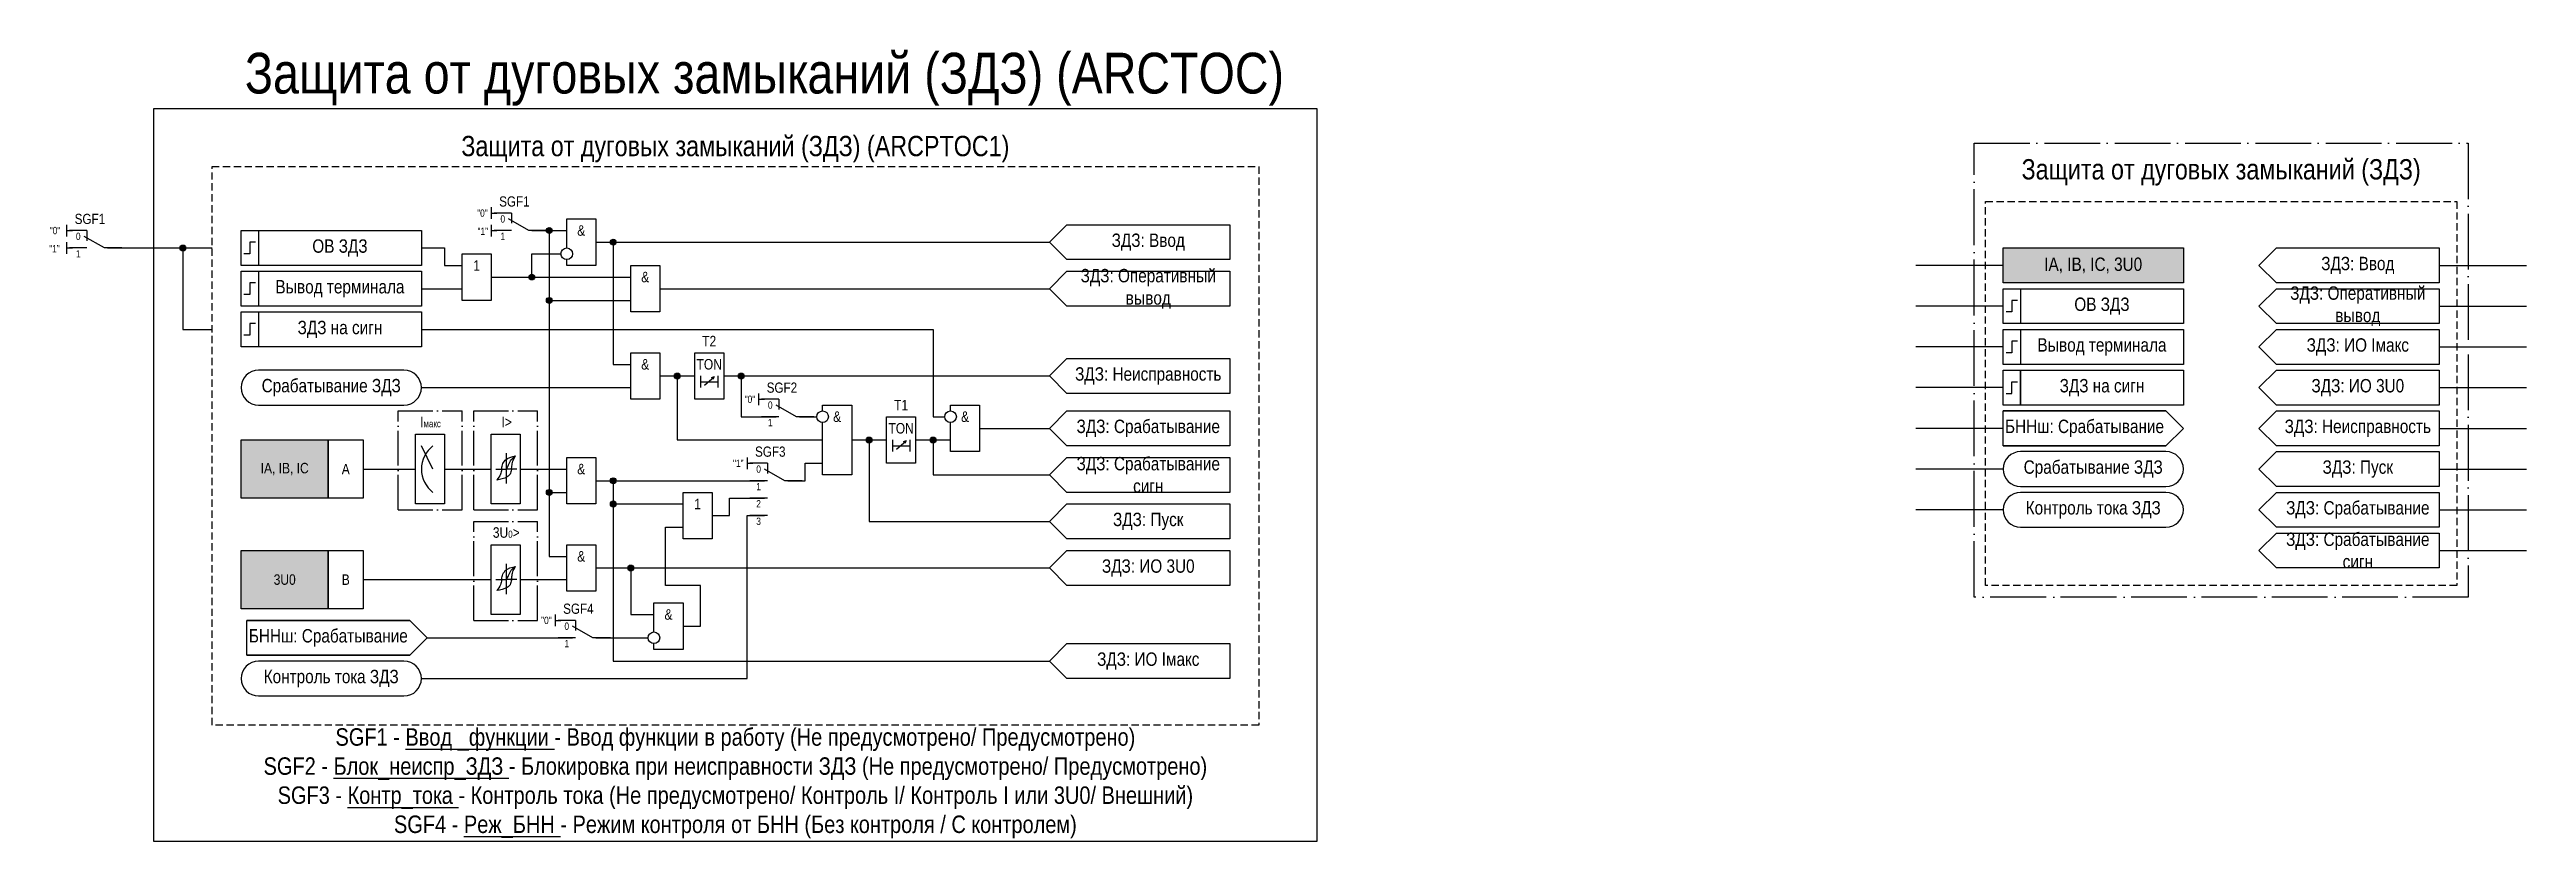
# Model space of a CAD drawing. Header units: millimetres. Extents: x -18 to 408, y 0 to 136.
import ezdxf
from ezdxf.enums import TextEntityAlignment as Align

# ---------------------------------------------------------------- set-up
doc = ezdxf.new("R2010")
doc.units = ezdxf.units.MM
doc.linetypes.add('ACAD_ISO04W100', pattern=[30, 24, -3, 0, -3])
doc.linetypes.add('штриховая2', pattern=[0.375, 0.25, -0.125])
doc.layers.add('TEXT', color=7, linetype='Continuous', lineweight=25)
doc.layers.add('Основная', color=7, linetype='Continuous')
doc.styles.add('1.8_Gost_RD', font='ARIALN.TTF', dxfattribs={"height": 1.8})
doc.styles.add('2.5_Gost_RD', font='ARIALN.TTF', dxfattribs={"height": 2.5})
doc.styles.add('3.5_Gost_RD', font='ARIALN.TTF', dxfattribs={"height": 3.5})
doc.styles.add('Вывод', font='ARIALN.TTF', dxfattribs={"height": 2.5})
doc.styles.add('Компонент', font='ARIALN.TTF', dxfattribs={"height": 3.5})

# ---------------------------------------------------------------- blocks, each defined once
blk = doc.blocks.new('*U892')
at = {"layer": 'Основная', "linetype": 'ACAD_ISO04W100', "ltscale": 0.25}
for p, q in [((0, 0), (11, 0)), ((0, -17), (0, 0)), ((11, -17), (11, 0)), ((0, -17), (11, -17))]:
    blk.add_line(p, q, dxfattribs=at)
at = {"layer": 'Основная', "style": 'Компонент'}
blk.add_attdef('ОУ', text='', height=3.5, dxfattribs=at).set_placement((11, 0), align=Align.MIDDLE_CENTER)
blk = doc.blocks.new('Точка')
at = {"ltscale": 100}
h = blk.add_hatch(color=256, dxfattribs=at)
h.dxf.hatch_style = 1
edge = h.paths.add_edge_path()
edge.add_arc((0, 0), 0.5, 0, 360)
blk.add_circle((0, 0), 0.5, dxfattribs=at)
blk = doc.blocks.new('*U958')
at = {"layer": 'Основная', "color": 0}
blk.add_line((0, 0), (7, 4), dxfattribs=at)
at = {"layer": 'Основная', "ltscale": 0.35}
blk.add_line((6, 6), (6, 2.5), dxfattribs=at)
blk = doc.blocks.new('*U1045')
at = {"layer": 'Основная', "color": 0}
for p, q in [((-3, 6), (-9, 6)), ((-3, 0), (-9, 0)), ((9, 0), (3, 0))]:
    blk.add_line(p, q, dxfattribs=at)
at = {"layer": 'Основная', "ltscale": 0.25, "xscale": -1}
blk.add_blockref('*U958', (3, 0), dxfattribs=at)
at = {"layer": 'Основная'}
for tag, height, style, p in [('ОУ', 3.5, 'Компонент', (-2, 10)), ('В1', 2.5, 'Вывод', (-13, 6)), ('В2', 2.5, 'Вывод', (-6, 4)), ('В3', 2.5, 'Вывод', (-6, -2))]:
    blk.add_attdef(tag, text='', height=height, dxfattribs=dict(at, style=style)).set_placement(p, align=Align.MIDDLE_CENTER)
blk = doc.blocks.new('*U1044')
at = {"layer": 'Основная', "color": 0}
for p, q in [((-3, 6), (-9, 6)), ((-3, 0), (-9, 0)), ((9, 0), (3, 0))]:
    blk.add_line(p, q, dxfattribs=at)
at = {"layer": 'Основная', "ltscale": 0.25, "xscale": -1}
blk.add_blockref('*U958', (3, 0), dxfattribs=at)
at = {"layer": 'Основная'}
for tag, height, style, p in [('ОУ', 3.5, 'Компонент', (-2, 10)), ('В1', 2.5, 'Вывод', (-13, 6)), ('В2', 2.5, 'Вывод', (-6, 4)), ('В3', 2.5, 'Вывод', (-6, -2))]:
    blk.add_attdef(tag, text='', height=height, dxfattribs=dict(at, style=style)).set_placement(p, align=Align.MIDDLE_CENTER)
blk = doc.blocks.new('*U985')
at = {"layer": 'Основная', "color": 0}
for p, q in [((-3, 6), (-9, 6)), ((-3, 0), (-9, 0)), ((9, 0), (3, 0))]:
    blk.add_line(p, q, dxfattribs=at)
at = {"layer": 'Основная', "ltscale": 0.25, "xscale": -1}
blk.add_blockref('*U958', (3, 0), dxfattribs=at)
at = {"layer": 'Основная'}
for tag, height, style, p in [('ОУ', 3.5, 'Компонент', (-2, 10)), ('В1', 2.5, 'Вывод', (-14, 6)), ('В2', 2.5, 'Вывод', (-6, 4)), ('В3', 2.5, 'Вывод', (-6, -2))]:
    blk.add_attdef(tag, text='', height=height, dxfattribs=dict(at, style=style)).set_placement(p, align=Align.MIDDLE_CENTER)

msp = doc.modelspace()

# ---------------------------------------------------------------- hatches: boundary and pattern name
at = {"ltscale": 100, "true_color": 0xf7941d}
h = msp.add_hatch(color=30, dxfattribs=at)
h.dxf.hatch_style = 1
h.paths.add_polyline_path([(318, 102), (349, 102), (349, 96), (318, 96)])
at = {"ltscale": 100, "true_color": 0xef8637}
h = msp.add_hatch(color=30, dxfattribs=at)
h.dxf.hatch_style = 1
h.paths.add_polyline_path([(15, 69), (30, 69), (30, 59), (15, 59)])
h = msp.add_hatch(color=30, dxfattribs=at)
h.dxf.hatch_style = 1
h.paths.add_polyline_path([(15, 50), (30, 50), (30, 40), (15, 40)])

# ---------------------------------------------------------------- linework, layer by layer
at = {"ltscale": 100}
for p, q in [((58, 109), (58, 107)), ((58, 108), (59, 108)), ((58, 106), (58, 104)), ((58, 105), (59, 105)), ((185, 98), (185, 92)), ((318, 99), (303, 99)), ((393, 99), (408, 99)), ((318, 92), (303, 92)), ((393, 92), (408, 92)), ((318, 85), (303, 85)), ((393, 85), (408, 85)), ((94.71, 78.4), (96.38, 79.88)), ((96.38, 79.88), (95.86, 79.66)), ((96.38, 79.88), (96.12, 79.42)), ((104, 77), (104, 75)), ((318, 78), (303, 78)), ((393, 78), (408, 78)), ((104, 76), (105, 76)), ((127.71, 67.4), (129.38, 68.88)), ((129.38, 68.88), (128.86, 68.66)), ((129.38, 68.88), (129.12, 68.42)), ((131, 69), (137, 69)), ((318, 71), (303, 71)), ((393, 71), (408, 71)), ((102, 66), (102, 64)), ((102, 65), (103, 65)), ((318, 64), (303, 64)), ((393, 64), (408, 64)), ((105.5, 59), (102.5, 59)), ((105.5, 56), (102.5, 56)), ((318, 57), (303, 57)), ((393, 57), (408, 57)), ((393, 50), (408, 50)), ((58.79, 45), (60.6, 45)), ((62.42, 45), (60.6, 45)), ((69, 39), (69, 37)), ((69, 38), (70, 38))]:
    msp.add_line(p, q, dxfattribs=at)
at = {"color": 6, "ltscale": 100}
for p, q in [((-15, 106), (-15, 104)), ((-15, 105), (-14, 105)), ((-15, 103), (-15, 101)), ((-15, 102), (-14, 102))]:
    msp.add_line(p, q, dxfattribs=at)
at = {"color": 7, "ltscale": 100}
for p, q in [((48, 64), (46, 68)), ((58.79, 64), (60.6, 64)), ((62.42, 64), (60.6, 64))]:
    msp.add_line(p, q, dxfattribs=at)
for p, q in [((60.6, 66.72), (60.6, 61.52)), ((60.6, 47.72), (60.6, 42.52))]:
    msp.add_line(p, q)
at = {"color": 3, "ltscale": 100}
msp.add_lwpolyline([(0, 126), (200, 126), (200, 0), (0, 0)], close=True, dxfattribs=at)
at = {"color": 251, "linetype": 'ACAD_ISO04W100', "lineweight": 30, "ltscale": 0.4, "true_color": 0x58595b}
msp.add_lwpolyline([(313, 120), (398, 120), (398, 42), (313, 42)], close=True, dxfattribs=at)
at = {"color": 7, "linetype": 'штриховая2', "ltscale": 5}
msp.add_lwpolyline([(10, 116), (190, 116), (190, 20), (10, 20)], close=True, dxfattribs=at)
at = {"ltscale": 100}
for points in [[(71, 102), (71, 107), (76, 107), (76, 99), (71, 99), (71, 100)], [(65, 105), (71, 105)], [(65, 105), (68, 105), (68, 49), (71, 49)], [(65, 105), (68, 105), (68, 93), (82, 93)], [(65, 105), (68, 105), (68, 60), (71, 60)], [(76, 103), (154, 103)], [(76, 103), (79, 103), (79, 82), (82, 82)], [(46, 102), (50, 102), (50, 99), (53, 99)], [(58, 97), (65, 97), (65, 101), (70, 101)], [(185, 92), (157, 92), (154, 95), (157, 98), (185, 98)], [(46, 95), (53, 95)], [(58, 97), (82, 97)], [(87, 95), (154, 95)], [(46, 88), (134, 88), (134, 73), (136, 73)], [(46, 78), (82, 78)], [(87, 80), (90, 80), (90, 69), (115, 69)], [(87, 80), (93, 80)], [(94, 80), (94, 78)], [(94, 79), (97, 79)], [(97, 80), (97, 78)], [(98, 80), (154, 80)], [(98, 80), (101, 80), (101, 73), (107, 73)], [(111, 73), (114, 73)], [(115, 74), (115, 75), (120, 75), (120, 63), (115, 63), (115, 72)], [(137, 74), (137, 75), (142, 75), (142, 67), (137, 67), (137, 72)], [(120, 69), (126, 69)], [(120, 69), (123, 69), (123, 55), (154, 55)], [(127, 69), (127, 67)], [(130, 69), (130, 67)], [(131, 69), (134, 69), (134, 63), (154, 63)], [(142, 71), (154, 71)], [(36, 64), (45, 64)], [(50, 64), (58, 64)], [(63, 64), (71, 64)], [(109, 62), (112, 62), (112, 65), (115, 65)], [(127, 68), (130, 68)], [(76, 62), (79, 62), (79, 31), (154, 31)], [(76, 62), (79, 62), (79, 58), (91, 58)], [(76, 62), (105, 62)], [(46, 28), (102, 28), (102, 56), (105, 56)], [(96, 56), (99, 56), (99, 59), (105, 59)], [(91, 37), (94, 37), (94, 44), (88, 44), (88, 54), (91, 54)], [(76, 47), (82, 47), (82, 39), (86, 39)], [(76, 47), (154, 47)], [(36, 45), (58, 45)], [(63, 45), (71, 45)], [(66, 45), (71, 45)], [(86, 36), (86, 41), (91, 41), (91, 33), (86, 33), (86, 34)], [(47, 35), (72, 35)], [(76, 35), (85, 35)]]:
    msp.add_lwpolyline(points, dxfattribs=at)
at = {"linetype": 'штриховая2', "ltscale": 5}
msp.add_lwpolyline([(315, 110), (396, 110), (396, 44), (315, 44)], close=True, dxfattribs=at)
at = {"ltscale": 100}
for points in [[(15, 105), (18, 105), (18, 99), (15, 99)], [(15, 105), (46, 105), (46, 99), (15, 99)], [(157, 106), (185, 106), (185, 100), (157, 100), (154, 103)], [(15, 98), (46, 98), (46, 92), (15, 92)], [(15, 98), (18, 98), (18, 92), (15, 92)], [(53, 101), (58, 101), (58, 93), (53, 93)], [(82, 99), (87, 99), (87, 91), (82, 91)], [(318, 102), (349, 102), (349, 96), (318, 96)], [(365, 102), (393, 102), (393, 96), (365, 96), (362, 99)], [(318, 95), (321, 95), (321, 89), (318, 89)], [(318, 95), (349, 95), (349, 89), (318, 89)], [(393, 89), (365, 89), (362, 92), (365, 95), (393, 95)], [(15, 91), (18, 91), (18, 85), (15, 85)], [(15, 91), (46, 91), (46, 85), (15, 85)], [(318, 88), (349, 88), (349, 82), (318, 82)], [(318, 88), (321, 88), (321, 82), (318, 82)], [(365, 88), (393, 88), (393, 82), (365, 82), (362, 85)], [(82, 84), (87, 84), (87, 76), (82, 76)], [(93, 84), (98, 84), (98, 76), (93, 76)], [(154, 80), (157, 83), (185, 83), (185, 77), (157, 77)], [(318, 81), (321, 81), (321, 75), (318, 75)], [(321, 81), (349, 81), (349, 75), (321, 75)], [(365, 81), (393, 81), (393, 75), (365, 75), (362, 78)], [(126, 73), (131, 73), (131, 65), (126, 65)], [(157, 74), (185, 74), (185, 68), (157, 68), (154, 71)], [(362, 71), (365, 74), (393, 74), (393, 68), (365, 68)], [(15, 69), (30, 69), (30, 59), (15, 59)], [(30, 69), (36, 69), (36, 59), (30, 59)], [(45, 70), (50, 70), (50, 58), (45, 58)], [(58, 70), (63, 70), (63, 58), (58, 58)], [(71, 66), (76, 66), (76, 58), (71, 58)], [(157, 66), (185, 66), (185, 60), (157, 60), (154, 63)], [(365, 67), (393, 67), (393, 61), (365, 61), (362, 64)], [(91, 60), (96, 60), (96, 52), (91, 52)], [(365, 60), (393, 60), (393, 54), (365, 54), (362, 57)], [(157, 58), (185, 58), (185, 52), (157, 52), (154, 55)], [(365, 53), (393, 53), (393, 47), (365, 47), (362, 50)], [(15, 50), (30, 50), (30, 40), (15, 40)], [(30, 50), (36, 50), (36, 40), (30, 40)], [(58, 51), (63, 51), (63, 39), (58, 39)], [(71, 51), (76, 51), (76, 43), (71, 43)], [(157, 50), (185, 50), (185, 44), (157, 44), (154, 47)], [(157, 34), (185, 34), (185, 28), (157, 28), (154, 31)]]:
    msp.add_lwpolyline(points, close=True, dxfattribs=at)
at = {"lineweight": 30, "ltscale": 100}
for points in [[(17.5, 103), (16.5, 103), (16.5, 101), (15.5, 101)], [(17.5, 96), (16.5, 96), (16.5, 94), (15.5, 94)], [(320.5, 93), (319.5, 93), (319.5, 91), (318.5, 91)], [(17.5, 89), (16.5, 89), (16.5, 87), (15.5, 87)], [(320.5, 86), (319.5, 86), (319.5, 84), (318.5, 84)], [(318.5, 77), (319.5, 77), (319.5, 79), (320.5, 79)]]:
    msp.add_lwpolyline(points, dxfattribs=at)
at = {"color": 6, "ltscale": 100}
for points in [[(-8, 102), (10, 102)], [(-8, 102), (5, 102), (5, 88), (10, 88)]]:
    msp.add_lwpolyline(points, dxfattribs=at)
at = {"ltscale": 100}
for points in [[(18, 75), (43, 75, 1), (43, 81), (18, 81, 1)], [(321, 61), (346, 61, 1), (346, 67), (321, 67, 1)], [(321, 54), (346, 54, 1), (346, 60), (321, 60, 1)], [(18, 25), (43, 25, 1), (43, 31), (18, 31, 1)]]:
    msp.add_lwpolyline(points, format="xyb", close=True, dxfattribs=at)
for centre in [(71, 101), (137, 73), (86, 35)]:
    msp.add_circle(centre, 1, dxfattribs=at)
msp.add_circle((115, 73), 1)
at = {"color": 7, "ltscale": 100}
msp.add_arc((51, 64), 5, 126.8699, 233.1301, dxfattribs=at)
for points in [[(59.8, 63.92), (59.6, 63.13), (59, 62.12)], [(61.48, 63.92), (61.25, 63.13), (60.76, 62.67), (59, 62.12)], [(59.8, 63.92), (59.95, 64.71), (60.44, 65.54), (62.2, 66.26)], [(60.6, 64), (61, 64.72), (61.47, 65.6), (62.2, 66.26)], [(61.48, 63.92), (61.6, 64.71), (61.81, 65.54), (62.2, 66.26)], [(59.8, 44.92), (59.95, 45.71), (60.44, 46.54), (62.2, 47.26)], [(60.6, 45), (61, 45.72), (61.47, 46.6), (62.2, 47.26)], [(61.48, 44.92), (61.6, 45.71), (61.81, 46.54), (62.2, 47.26)], [(59.8, 44.92), (59.6, 44.13), (59, 43.12)], [(61.48, 44.92), (61.25, 44.13), (60.76, 43.67), (59, 43.12)]]:
    msp.add_spline(points, degree=3)
at = {"layer": 'TEXT', "ltscale": 100}
for points in [[(318, 68), (346, 68), (349, 71), (346, 74), (318, 74), (346, 74), (349, 71), (346, 68), (318, 68), (318, 74)], [(16, 32), (44, 32), (47, 35), (44, 38), (16, 38), (44, 38), (47, 35), (44, 32), (16, 32), (16, 38)]]:
    msp.add_lwpolyline(points, dxfattribs=at)

# ---------------------------------------------------------------- block references
at = {"ltscale": 100}
for p in [(5, 102), (68, 105), (79, 103), (65, 97), (68, 93), (90, 80), (101, 80), (123, 69), (134, 69), (68, 60), (79, 62), (79, 62), (79, 58), (79, 58), (82, 47)]:
    msp.add_blockref('Точка', p, dxfattribs=at)
at = {"layer": 'Основная', "ltscale": 0.25, "xscale": 0.5, "yscale": 0.5, "zscale": 0.5}
for name, p, values in [('*U1044', (63, 105), {'ОУ': 'SGF1', 'В1': '"0"', 'В2': '0', 'В3': '1'}), ('*U1045', (109, 73), {'ОУ': 'SGF2', 'В1': '"0"', 'В2': '0', 'В3': '1'}), ('*U1045', (107, 62), {'ОУ': 'SGF3', 'В1': '"1"', 'В2': '0', 'В3': '1'}), ('*U1045', (74, 35), {'ОУ': 'SGF4', 'В1': '"0"', 'В2': '0', 'В3': '1'})]:
    msp.add_blockref(name, p, dxfattribs=at).add_auto_attribs(values)
at = {"layer": 'Основная', "color": 6, "ltscale": 0.25, "xscale": 0.5, "yscale": 0.5, "zscale": 0.5}
msp.add_blockref('*U985', (-10, 102), dxfattribs=at).add_auto_attribs({'ОУ': 'SGF1', 'В1': '"0"', 'В2': '0', 'В3': '1'})
at = {"layer": 'Основная', "ltscale": 0.25}
for p in [(42, 74), (55, 74), (55, 55)]:
    msp.add_blockref('*U892', p, dxfattribs=at)

# ---------------------------------------------------------------- texts
at = {"color": 30, "ltscale": 100, "attachment_point": 5, "style": '3.5_Gost_RD'}
for s, insert, char_height, width in [('{\\C3;Защита от дуговых замыканий (ЗДЗ) (ARCTOC)}', (105, 131), 7, 210), ('\\pt108.5;Защита от дуговых замыканий (ЗДЗ) (ARCPTOC1)', (100, 119), 3.5, 180), ('\\pt108.5;Защита от дуговых замыканий (ЗДЗ)', (355.5, 115), 3.5, 85), ('SGF1 - {\\LВвод _функции} - Ввод функции в работу (Не предусмотрено/ Предусмотрено)\\PSGF2 - {\\LБлок_неиспр_ЗДЗ} - Блокировка при неисправности ЗДЗ (Не предусмотрено/ Предусмотрено)\\PSGF3 - {\\LКонтр_тока} - Контроль тока (Не предусмотрено/ Контроль I/ Контроль I {\\C3;или} 3U0/ Внешний)\\PSGF4 - {\\LРеж_БНН} - Режим контроля от БНН (Без контроля /^IС контролем)', (100, 10), 3, 180)]:
    msp.add_mtext(s, dxfattribs=dict(at, insert=insert, char_height=char_height, width=width))
at = {"color": 6, "ltscale": 100, "insert": (-18, 102.5), "char_height": 1.25, "attachment_point": 1, "style": '3.5_Gost_RD'}
msp.add_mtext_dynamic_manual_height_columns('"1"', width=2, gutter_width=17.5, heights=[0], dxfattribs=at)
at = {"ltscale": 100, "char_height": 1.25, "attachment_point": 1, "style": '3.5_Gost_RD'}
for s, insert in [('"1"', (55.66, 105.5)), ('3', (103.59, 55.66)), ('2', (103.59, 58.66))]:
    msp.add_mtext_dynamic_manual_height_columns(s, width=2, gutter_width=17.5, heights=[0], dxfattribs=dict(at, insert=insert))
at = {"ltscale": 100, "char_height": 1.8, "attachment_point": 5}
for s, insert, width, style in [('&', (73.5, 105), 5, '2.5_Gost_RD'), ('1', (55.5, 99), 5, '2.5_Gost_RD'), ('&', (84.5, 97), 5, '2.5_Gost_RD'), ('T2', (95.5, 86), 5, '2.5_Gost_RD'), ('&', (84.5, 82), 5, '2.5_Gost_RD'), ('TON', (95.5, 82), 5, '2.5_Gost_RD'), ('&', (117.5, 73), 5, '2.5_Gost_RD'), ('T1', (128.5, 75), 5, '2.5_Gost_RD'), ('&', (139.5, 73), 5, '2.5_Gost_RD'), ('TON', (128.5, 71), 5, '2.5_Gost_RD'), ('IA, IB, IC', (22.5, 64), 15, '1.8_Gost_RD'), ('А', (33, 64), 6, '1.8_Gost_RD'), ('&', (73.5, 64), 5, '2.5_Gost_RD'), ('1', (93.5, 58), 5, '2.5_Gost_RD'), ('&', (73.5, 49), 5, '2.5_Gost_RD'), ('3U0', (22.5, 45), 15, '1.8_Gost_RD'), ('В', (33, 45), 6, '1.8_Gost_RD'), ('&', (88.5, 39), 5, '2.5_Gost_RD')]:
    msp.add_mtext(s, dxfattribs=dict(at, insert=insert, width=width, style=style))
at = {"color": 7, "ltscale": 100, "char_height": 1.8, "attachment_point": 1, "style": '1.8_Gost_RD'}
for s, insert in [('\\pi2.7859;I{\\H0.66667x;макс}', (43, 73)), ('\\pi4.7676;I>', (55, 73)), ('\\pi3.29747;3U{\\H0.66667x;0}>', (55, 54))]:
    msp.add_mtext_dynamic_manual_height_columns(s, width=11, gutter_width=17.5, heights=[0], dxfattribs=dict(at, insert=insert))
at = {"layer": 'TEXT', "color": 0, "ltscale": 100, "char_height": 2.3, "attachment_point": 5, "style": '2.5_Gost_RD'}
for s, insert, width in [('{\\C256;ОВ ЗДЗ}', (32, 102), 28), ('{\\C256;IA, IB, IC, 3U0}', (333.5, 99), 31), ('{\\C256;Вывод терминала}', (32, 95), 28), ('{\\C256;ЗДЗ на сигн}', (32, 88), 28), ('{\\C256;ЗДЗ: Неисправность}', (171, 80), 28), ('{\\C256;ЗДЗ: Срабатывание}', (171, 71), 28), ('{\\C256;ЗДЗ: Пуск}', (171, 55), 28), ('{\\C256;Контроль тока ЗДЗ}', (30.5, 28), 31)]:
    msp.add_mtext(s, dxfattribs=dict(at, insert=insert, width=width))
at = {"layer": 'TEXT', "ltscale": 100, "char_height": 2.3, "attachment_point": 5, "style": '2.5_Gost_RD'}
for s, insert, width in [('ЗДЗ: Ввод', (171, 103), 28), ('ЗДЗ: Оперативный вывод', (171, 95), 28), ('ЗДЗ: Ввод', (379, 99), 28), ('ЗДЗ: Оперативный вывод', (379, 92), 28), ('ОВ ЗДЗ', (335, 92), 28), ('Вывод терминала', (335, 85), 28), ('ЗДЗ: ИО Iмакс', (379, 85), 28), ('Срабатывание ЗДЗ', (30.5, 78), 31), ('ЗДЗ на сигн', (335, 78), 28), ('ЗДЗ: ИО 3U0', (379, 78), 27.9495), ('БННш: Срабатывание', (332, 71), 28), ('ЗДЗ: Неисправность', (379, 71), 28), ('ЗДЗ: Срабатывание ^Jсигн', (171, 63), 28), ('Срабатывание ЗДЗ', (333.5, 64), 31), ('ЗДЗ: Пуск', (379, 64), 28), ('{\\C256;Контроль тока ЗДЗ}', (333.5, 57), 31), ('ЗДЗ: Срабатывание', (379, 57), 28), ('ЗДЗ: Срабатывание ^Jсигн', (379, 50), 28), ('ЗДЗ: ИО 3U0', (171, 47), 28), ('БННш: Срабатывание', (30, 35), 28), ('ЗДЗ: ИО Iмакс', (171, 31), 27.9495)]:
    msp.add_mtext(s, dxfattribs=dict(at, insert=insert, width=width))

doc.saveas('drawing.dxf')
